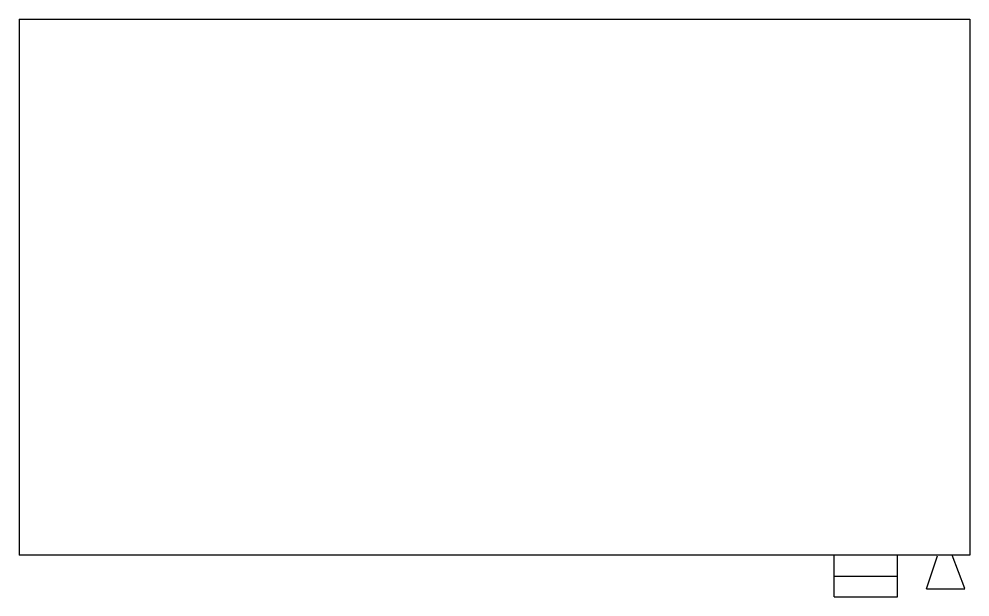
# Model space of a CAD drawing. Header units: inches. Extents: x -1572 to 1557, y -932 to 971.
import ezdxf

# ---------------------------------------------------------------- set-up
doc = ezdxf.new("R2010")
doc.units = ezdxf.units.IN
doc.header["$MEASUREMENT"] = 0

# ---------------------------------------------------------------- blocks, each defined once
blk = doc.blocks.new('Appliances_KitchenAppliances_OtherKitchen')
at = {"color": 3}
for p, q in [((-1571.5, 971), (1556.7, 971)), ((-1571.5, 971), (-1571.5, -794)), ((1556.7, 971), (1556.7, -794)), ((1556.7, -794), (-1571.5, -794)), ((1109.4, -931.8), (1110.3, -794)), ((1317.9, -931.8), (1317.9, -794)), ((1414.2, -905.3), (1449.9, -796.3)), ((1539.4, -903.4), (1498.2, -794.1)), ((1110.3, -863.5), (1317.9, -863.5)), ((1414.2, -904.8), (1539.4, -904.8)), ((1109.4, -931.8), (1317.9, -931.8))]:
    blk.add_line(p, q, dxfattribs=at)

msp = doc.modelspace()

# ---------------------------------------------------------------- block references
msp.add_blockref('Appliances_KitchenAppliances_OtherKitchen', (0, 0))

doc.saveas('drawing.dxf')
